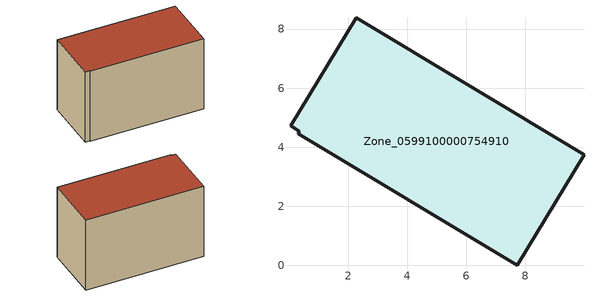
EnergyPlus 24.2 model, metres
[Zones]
Zone_0599100000754910
 floor ground (C_G): 0.05,4.72 2.27,8.39 9.98,3.75 7.72,0 0.31,4.46 0.35,4.54 z0
 wall outside (C_F): 9.98,3.75 2.27,8.39 0.05,4.72 0.35,4.54 0.31,4.46 7.72,0 9.98,3.75 z0:5.82
 roof outside (C_R): 2.27,8.39 0.05,4.72 0.35,4.54 0.31,4.46 7.72,0 9.98,3.75 z5.82
[BUILDING]
Pand.0599100000754910: North Axis=0; Terrain=City; Loads Convergence Tolerance Value=0.04; Temperature Convergence Tolerance Value=0.4; Solar Distribution=FullExterior; Maximum Number of Warmup Days=25; Minimum Number of Warmup Days=1
[Site:Location]
Rotterdam.The.Hague.AP_ZH_NLD Design_Conditions: Latitude=51.96; Longitude=4.45; Time Zone=1; Elevation=-4.5
[SITE:GROUNDTEMPERATURE:BUILDINGSURFACE]
18, 18, 18, 18, 18, 18, 18, 18, 18, 18, 18, 18
[MATERIAL] Thermal Absorptance=0.9; Solar Absorptance=0.7; Visible Absorptance=0.7
Name | Roughness | Thickness | Conductivity | Density | Specific Heat
G.TI.1946-1964 | MediumSmooth | 0.15 | 1 | 540 | 1210
F.TI.1946-1964 | Rough | 0.3 | 0.857143 | 1920 | 840
R.TI.1946-1964 | MediumRough | 0.2 | 0.277778 | 1500 | 1000
[CONSTRUCTION]
C_G: G.TI.1946-1964
C_F: F.TI.1946-1964
C_R: R.TI.1946-1964
[ZONE]
Zone_0599100000754910: Type=1; Multiplier=1; Ceiling Height=Autocalculate; Volume=Autocalculate; Floor Area=autocalculate; Part of Total Floor Area=Yes
[ZONEINFILTRATION:DESIGNFLOWRATE]
Infil_Zone_0599100000754910: Zone or ZoneList or Space or SpaceList=Zone_0599100000754910; Schedule=AlwaysOn; Design Flow Rate Calculation Method=Flow/Area; Flow Rate per Floor Area=0.003; Constant Term Coefficient=1; Temperature Term Coefficient=0; Velocity Term Coefficient=0; Velocity Squared Term Coefficient=0
[HVACTEMPLATE:ZONE:IDEALLOADSAIRSYSTEM]
Zone_0599100000754910: Maximum Heating Supply Air Temperature=50; Minimum Cooling Supply Air Temperature=13; Maximum Heating Supply Air Humidity Ratio=0.0156; Minimum Cooling Supply Air Humidity Ratio=0.0077; Heating Limit=NoLimit; Cooling Limit=NoLimit; Dehumidification Control Type=ConstantSensibleHeatRatio; Cooling Sensible Heat Ratio=0.7; Dehumidification Setpoint=60; Humidification Control Type=None; Humidification Setpoint=30; Outdoor Air Method=None; Outdoor Air Flow Rate per Person=0.00944; Outdoor Air Flow Rate per Zone Floor Area=0; Outdoor Air Flow Rate per Zone=0; Demand Controlled Ventilation Type=None; Outdoor Air Economizer Type=NoEconomizer; Heat Recovery Type=None; Sensible Heat Recovery Effectiveness=0.7; Latent Heat Recovery Effectiveness=0.65
[ZONECONTROL:THERMOSTAT]
ThermostatControl_Zone_0599100000754910: Zone or ZoneList=Zone_0599100000754910; Control Type Schedule=DualSetpointControlType; Control 1=Thermostat_Zone_0599100000754910; Temperature Difference Between Cutout And Setpoint=0
[THERMOSTATSETPOINT:DUALSETPOINT]
Thermostat_Zone_0599100000754910: Heating Setpoint Temperature Schedule=HeatingSetpoint_Zone_0599100000754910; Cooling Setpoint Temperature Schedule=CoolingSetpoint_Zone_0599100000754910
[SCHEDULE:COMPACT]
HeatingSetpoint_Zone_0599100000754910: Through: 12/31, For: AllDays, Until: 24:00, 21
CoolingSetpoint_Zone_0599100000754910: Through: 12/31, For: AllDays, Until: 24:00, 24
DualSetpointControlType: Through: 12/31, For: AllDays, Until: 24:00, 4
AlwaysOn: Through: 12/31, For: AllDays, Until: 24:00, 1
